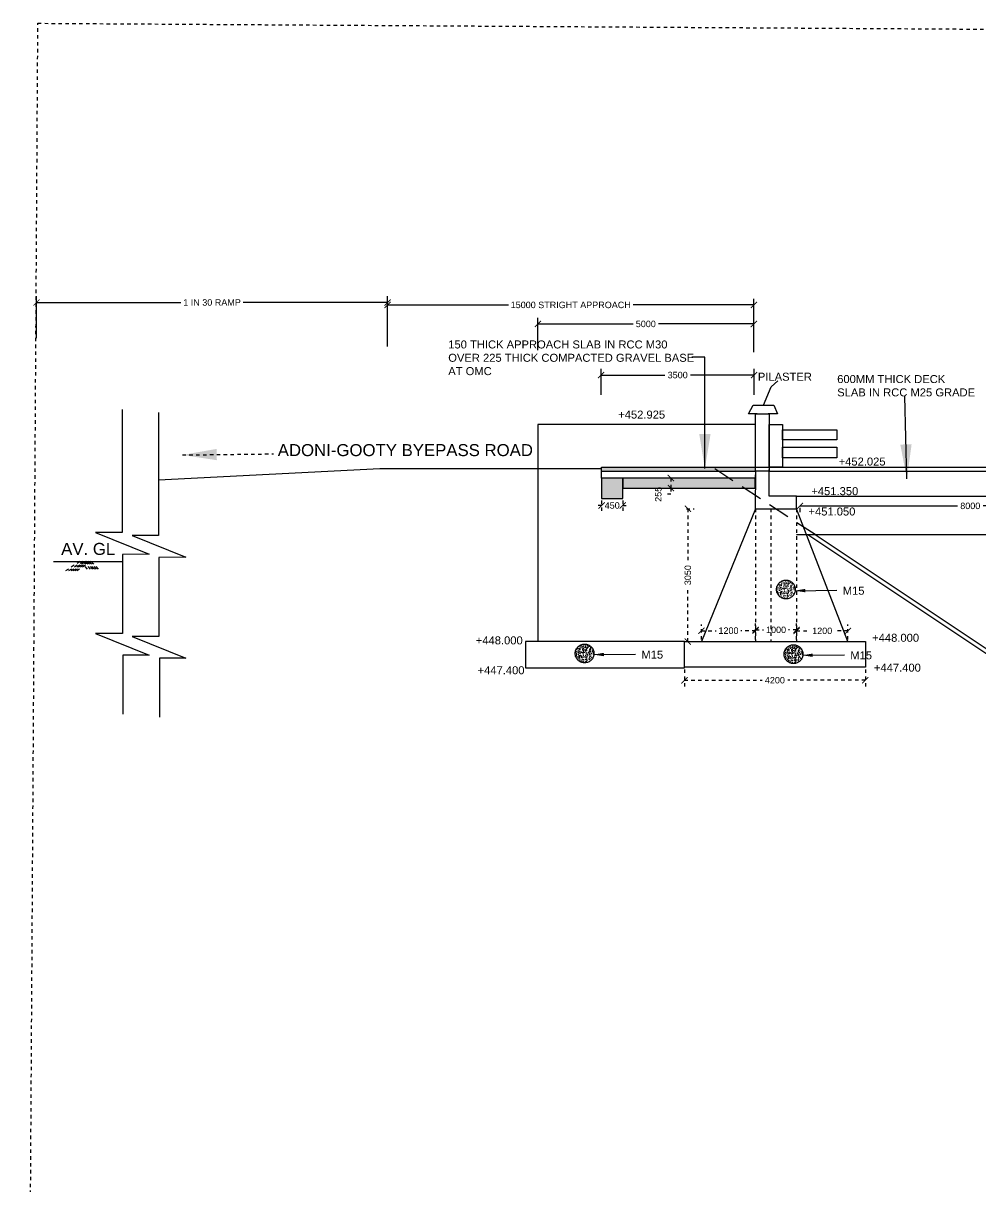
# Model space of a CAD drawing. Header units: inches. Extents: x 334 to 11487, y 381 to 10656.
# Drawn here: x 479.98 to 507.82, y 494.18 to 528.01 of the extents above; entities that cross this region are included whole.
import ezdxf

# ---------------------------------------------------------------- set-up
doc = ezdxf.new("R2010")
doc.units = ezdxf.units.IN
doc.header["$MEASUREMENT"] = 0
doc.linetypes.add('DASHDOT', pattern=[1, 0.5, -0.25, 0, -0.25])
doc.linetypes.add('HIDDEN', pattern=[9.525, 6.35, -3.175])
for name, color, linetype in [('DIMENSION', 255, 'Continuous'), ('DRAWING', 7, 'Continuous'), ('HATCH', 7, 'Continuous'), ('TEXT', 255, 'Continuous')]:
    doc.layers.add(name, color=color, linetype=linetype)
doc.layers.get('0').off()
doc.styles.get("Standard").update_dxf_attribs({"font": 'arial.ttf'})
doc.styles.add('TIMES NEW ROMAN', font='times.ttf')
doc.dimstyles.new('dig', dxfattribs={"dimtxt": 0.1875, "dimasz": 0.18, "dimexe": 0.18, "dimexo": 0.0625, "dimgap": 0.09, "dimtad": 0, "dimtih": 1, "dimtoh": 1, "dimdec": 4, "dimzin": 0, "dimdsep": 46, "dimtxsty": 'Standard', "dimblk": 'ARCHTICK', "dimcen": 0.09, "dimadec": 0, "dimazin": 0, "dimtfac": 1, "dimtdec": 4, "dimtofl": 0, "dimtmove": 0, "dimatfit": 3, "dimldrblk": 'ARCHTICK', "dimfxl": 1, "dimtolj": 1, "dimtzin": 0, "dimarcsym": 0})
doc.dimstyles.new('ISO-25', dxfattribs={"dimtxt": 0.636364, "dimasz": 1, "dimexe": 1.25, "dimexo": 0.625, "dimtad": 0, "dimtih": 1, "dimtoh": 1, "dimlfac": 100, "dimtxsty": 'TIMES NEW ROMAN', "dimcen": 2.5, "dimadec": 0, "dimazin": 0, "dimtfac": 1, "dimtmove": 0, "dimatfit": 3, "dimfxl": 1, "dimarcsym": 0})

# ---------------------------------------------------------------- blocks, each defined once
blk = doc.blocks.new('_ArchTick')
at = {"color": 0, "linetype": 'ByBlock', "const_width": 0.15}
blk.add_lwpolyline([(-0.5, -0.5), (0.5, 0.5)], dxfattribs=at)
blk = doc.blocks.new('*D30')
at = {"layer": 'Defpoints', "color": 0, "linetype": 'HIDDEN', "transparency": 16777216}
for p in [(490.575, 519.817), (501.229, 519.141), (490.575, 518.543)]:
    blk.add_point(p, dxfattribs=at)
at = {"layer": 'DIMENSION', "color": 0, "linetype": 'HIDDEN', "lineweight": -2, "transparency": 16777216}
for p, q in [((490.575, 518.605), (490.575, 519.997)), ((501.229, 519.203), (501.229, 519.997)), ((490.575, 519.817), (494.09, 519.817)), ((501.229, 519.817), (497.714, 519.817))]:
    blk.add_line(p, q, dxfattribs=at)
at = {"layer": 'DIMENSION', "color": 0, "linetype": 'HIDDEN', "lineweight": -2, "transparency": 16777216, "xscale": 0.18, "yscale": 0.18, "zscale": 0.18, "rotation": 180}
blk.add_blockref('_ArchTick', (490.575, 519.817), dxfattribs=at)
at = {"layer": 'DIMENSION', "color": 0, "linetype": 'HIDDEN', "lineweight": -2, "transparency": 16777216, "xscale": 0.18, "yscale": 0.18, "zscale": 0.18}
blk.add_blockref('_ArchTick', (501.229, 519.817), dxfattribs=at)
at = {"layer": 'DIMENSION', "color": 0, "linetype": 'HIDDEN', "transparency": 16777216, "insert": (495.902, 519.817), "char_height": 0.1875, "attachment_point": 5}
blk.add_mtext('\\A1;15000 STRIGHT APPROACH', dxfattribs=at)
blk = doc.blocks.new('*D31')
at = {"layer": 'Defpoints', "color": 0, "linetype": 'HIDDEN', "transparency": 16777216}
for p in [(480.368, 519.889), (490.575, 519.102), (480.368, 518.784)]:
    blk.add_point(p, dxfattribs=at)
at = {"layer": 'DIMENSION', "color": 0, "linetype": 'HIDDEN', "lineweight": -2, "transparency": 16777216}
for p, q in [((480.368, 518.847), (480.368, 520.069)), ((490.575, 519.165), (490.575, 520.069)), ((480.368, 519.889), (484.565, 519.889)), ((490.575, 519.889), (486.379, 519.889))]:
    blk.add_line(p, q, dxfattribs=at)
at = {"layer": 'DIMENSION', "color": 0, "linetype": 'HIDDEN', "lineweight": -2, "transparency": 16777216, "xscale": 0.18, "yscale": 0.18, "zscale": 0.18, "rotation": 180}
blk.add_blockref('_ArchTick', (480.368, 519.889), dxfattribs=at)
at = {"layer": 'DIMENSION', "color": 0, "linetype": 'HIDDEN', "lineweight": -2, "transparency": 16777216, "xscale": 0.18, "yscale": 0.18, "zscale": 0.18}
blk.add_blockref('_ArchTick', (490.575, 519.889), dxfattribs=at)
at = {"layer": 'DIMENSION', "color": 0, "linetype": 'HIDDEN', "transparency": 16777216, "insert": (485.472, 519.889), "char_height": 0.1875, "attachment_point": 5}
blk.add_mtext('\\A1;1 IN 30 RAMP ', dxfattribs=at)
blk = doc.blocks.new('*D37')
at = {"layer": 'Defpoints', "color": 0, "linetype": 'HIDDEN', "transparency": 16777216}
for p in [(502.568, 513.978), (512.474, 513.978), (512.474, 513.974)]:
    blk.add_point(p, dxfattribs=at)
at = {"layer": 'DIMENSION', "color": 0, "linetype": 'HIDDEN', "lineweight": -2, "transparency": 16777216}
for p, q in [((502.568, 513.974), (507.151, 513.974)), ((502.568, 513.915), (502.568, 513.794)), ((512.474, 513.974), (507.891, 513.974)), ((512.474, 513.915), (512.474, 513.794))]:
    blk.add_line(p, q, dxfattribs=at)
at = {"layer": 'DIMENSION', "color": 0, "linetype": 'HIDDEN', "lineweight": -2, "transparency": 16777216, "xscale": 0.18, "yscale": 0.18, "zscale": 0.18, "rotation": 180}
blk.add_blockref('_ArchTick', (502.568, 513.974), dxfattribs=at)
at = {"layer": 'DIMENSION', "color": 0, "linetype": 'HIDDEN', "lineweight": -2, "transparency": 16777216, "xscale": 0.18, "yscale": 0.18, "zscale": 0.18}
blk.add_blockref('_ArchTick', (512.474, 513.974), dxfattribs=at)
at = {"layer": 'DIMENSION', "color": 0, "linetype": 'HIDDEN', "transparency": 16777216, "insert": (507.521, 513.974), "char_height": 0.1875, "attachment_point": 5}
blk.add_mtext('\\A1;8000', dxfattribs=at)
blk = doc.blocks.new('*D38')
at = {"layer": 'Defpoints', "color": 0, "linetype": 'HIDDEN', "transparency": 16777216}
for p in [(501.236, 517.778), (496.787, 517.144), (501.236, 517.144)]:
    blk.add_point(p, dxfattribs=at)
at = {"layer": 'DIMENSION', "color": 0, "linetype": 'HIDDEN', "lineweight": -2, "transparency": 16777216}
for p, q in [((496.787, 517.206), (496.787, 517.958)), ((501.236, 517.206), (501.236, 517.958)), ((496.787, 517.778), (498.642, 517.778)), ((501.236, 517.778), (499.381, 517.778))]:
    blk.add_line(p, q, dxfattribs=at)
at = {"layer": 'DIMENSION', "color": 0, "linetype": 'HIDDEN', "lineweight": -2, "transparency": 16777216, "xscale": 0.18, "yscale": 0.18, "zscale": 0.18, "rotation": 180}
blk.add_blockref('_ArchTick', (496.787, 517.778), dxfattribs=at)
at = {"layer": 'DIMENSION', "color": 0, "linetype": 'HIDDEN', "lineweight": -2, "transparency": 16777216, "xscale": 0.18, "yscale": 0.18, "zscale": 0.18}
blk.add_blockref('_ArchTick', (501.236, 517.778), dxfattribs=at)
at = {"layer": 'DIMENSION', "color": 0, "linetype": 'HIDDEN', "transparency": 16777216, "insert": (499.012, 517.778), "char_height": 0.1875, "attachment_point": 5}
blk.add_mtext('\\A1;3500', dxfattribs=at)
blk = doc.blocks.new('*D40')
at = {"layer": 'Defpoints', "color": 0, "linetype": 'HIDDEN', "transparency": 16777216}
for p in [(501.225, 519.265), (494.946, 518.443), (501.225, 518.38)]:
    blk.add_point(p, dxfattribs=at)
at = {"layer": 'DIMENSION', "color": 0, "linetype": 'HIDDEN', "lineweight": -2, "transparency": 16777216}
for p, q in [((494.946, 518.506), (494.946, 519.445)), ((501.225, 518.443), (501.225, 519.445)), ((494.946, 519.265), (497.715, 519.265)), ((501.225, 519.265), (498.455, 519.265))]:
    blk.add_line(p, q, dxfattribs=at)
at = {"layer": 'DIMENSION', "color": 0, "linetype": 'HIDDEN', "lineweight": -2, "transparency": 16777216, "xscale": 0.18, "yscale": 0.18, "zscale": 0.18, "rotation": 180}
blk.add_blockref('_ArchTick', (494.946, 519.265), dxfattribs=at)
at = {"layer": 'DIMENSION', "color": 0, "linetype": 'HIDDEN', "lineweight": -2, "transparency": 16777216, "xscale": 0.18, "yscale": 0.18, "zscale": 0.18}
blk.add_blockref('_ArchTick', (501.225, 519.265), dxfattribs=at)
at = {"layer": 'DIMENSION', "color": 0, "linetype": 'HIDDEN', "transparency": 16777216, "insert": (498.085, 519.265), "char_height": 0.1875, "attachment_point": 5}
blk.add_mtext('\\A1;5000', dxfattribs=at)
blk = doc.blocks.new('*D45')
at = {"layer": 'Defpoints', "color": 0, "linetype": 'DASHDOT', "ltscale": 0.02, "transparency": 16777216}
for p in [(496.801, 514.192), (497.415, 514.192), (497.415, 513.987)]:
    blk.add_point(p, dxfattribs=at)
at = {"layer": 'DIMENSION', "color": 0, "linetype": 'DASHDOT', "lineweight": -2, "ltscale": 0.02, "transparency": 16777216}
for p, q in [((496.801, 513.987), (496.621, 513.987)), ((496.801, 514.129), (496.801, 513.807)), ((497.415, 514.129), (497.415, 513.807)), ((497.415, 513.987), (497.595, 513.987))]:
    blk.add_line(p, q, dxfattribs=at)
at = {"layer": 'DIMENSION', "color": 0, "linetype": 'DASHDOT', "lineweight": -2, "ltscale": 0.02, "transparency": 16777216, "xscale": 0.18, "yscale": 0.18, "zscale": 0.18}
blk.add_blockref('_ArchTick', (496.801, 513.987), dxfattribs=at)
at = {"layer": 'DIMENSION', "color": 0, "linetype": 'DASHDOT', "lineweight": -2, "ltscale": 0.02, "transparency": 16777216, "xscale": 0.18, "yscale": 0.18, "zscale": 0.18, "rotation": 180}
blk.add_blockref('_ArchTick', (497.415, 513.987), dxfattribs=at)
at = {"layer": 'DIMENSION', "color": 0, "linetype": 'DASHDOT', "ltscale": 0.02, "transparency": 16777216, "insert": (497.108, 513.987), "char_height": 0.1875, "attachment_point": 5}
blk.add_mtext('\\A1;450', dxfattribs=at)
blk = doc.blocks.new('*D46')
at = {"layer": 'Defpoints', "color": 0, "linetype": 'DASHDOT', "ltscale": 0.02, "transparency": 16777216}
for p in [(498.602, 514.786), (498.602, 514.491), (498.814, 514.491)]:
    blk.add_point(p, dxfattribs=at)
at = {"layer": 'DIMENSION', "color": 0, "linetype": 'DASHDOT', "lineweight": -2, "ltscale": 0.02, "transparency": 16777216}
for p, q in [((498.665, 514.786), (498.994, 514.786)), ((498.814, 514.786), (498.814, 514.491)), ((498.814, 514.311), (498.634, 514.311)), ((498.665, 514.491), (498.994, 514.491)), ((498.814, 514.491), (498.814, 514.311))]:
    blk.add_line(p, q, dxfattribs=at)
at = {"layer": 'DIMENSION', "color": 0, "linetype": 'DASHDOT', "lineweight": -2, "ltscale": 0.02, "transparency": 16777216, "xscale": 0.18, "yscale": 0.18, "zscale": 0.18}
for p, rotation in [((498.814, 514.786), 90), ((498.814, 514.491), 270)]:
    blk.add_blockref('_ArchTick', p, dxfattribs=dict(at, rotation=rotation))
at = {"layer": 'DIMENSION', "color": 0, "linetype": 'DASHDOT', "ltscale": 0.02, "transparency": 16777216, "insert": (498.449, 514.311), "char_height": 0.1875, "attachment_point": 5, "rotation": 90}
blk.add_mtext('\\A1;255', dxfattribs=at)
blk = doc.blocks.new('*D47')
at = {"layer": 'Defpoints', "color": 0, "linetype": 'DASHDOT', "ltscale": 0.02, "transparency": 16777216}
for p in [(499.203, 513.892), (499.307, 513.892), (499.209, 510.028)]:
    blk.add_point(p, dxfattribs=at)
at = {"layer": 'DIMENSION', "color": 0, "linetype": 'DASHDOT', "lineweight": -2, "ltscale": 0.02, "transparency": 16777216}
for p, q in [((499.266, 513.892), (499.487, 513.892)), ((499.307, 513.892), (499.307, 512.33)), ((499.307, 510.028), (499.307, 511.591)), ((499.271, 510.028), (499.487, 510.028))]:
    blk.add_line(p, q, dxfattribs=at)
at = {"layer": 'DIMENSION', "color": 0, "linetype": 'DASHDOT', "lineweight": -2, "ltscale": 0.02, "transparency": 16777216, "xscale": 0.18, "yscale": 0.18, "zscale": 0.18}
for p, rotation in [((499.307, 513.892), 90), ((499.307, 510.028), 270)]:
    blk.add_blockref('_ArchTick', p, dxfattribs=dict(at, rotation=rotation))
at = {"layer": 'DIMENSION', "color": 0, "linetype": 'DASHDOT', "ltscale": 0.02, "transparency": 16777216, "insert": (499.307, 511.96), "char_height": 0.1875, "attachment_point": 5, "rotation": 90}
blk.add_mtext('\\A1;3050', dxfattribs=at)
blk = doc.blocks.new('*D48')
at = {"layer": 'Defpoints', "color": 0, "linetype": 'DASHDOT', "ltscale": 0.02, "transparency": 16777216}
for p in [(501.278, 510.346), (499.702, 510.028), (501.278, 510.028)]:
    blk.add_point(p, dxfattribs=at)
at = {"layer": 'DIMENSION', "color": 0, "linetype": 'DASHDOT', "lineweight": -2, "ltscale": 0.02, "transparency": 16777216}
for p, q in [((499.702, 510.091), (499.702, 510.526)), ((501.278, 510.091), (501.278, 510.526)), ((499.702, 510.346), (500.129, 510.346)), ((501.278, 510.346), (500.851, 510.346))]:
    blk.add_line(p, q, dxfattribs=at)
at = {"layer": 'DIMENSION', "color": 0, "linetype": 'DASHDOT', "lineweight": -2, "ltscale": 0.02, "transparency": 16777216, "xscale": 0.18, "yscale": 0.18, "zscale": 0.18, "rotation": 180}
blk.add_blockref('_ArchTick', (499.702, 510.346), dxfattribs=at)
at = {"layer": 'DIMENSION', "color": 0, "linetype": 'DASHDOT', "lineweight": -2, "ltscale": 0.02, "transparency": 16777216, "xscale": 0.18, "yscale": 0.18, "zscale": 0.18}
blk.add_blockref('_ArchTick', (501.278, 510.346), dxfattribs=at)
at = {"layer": 'DIMENSION', "color": 0, "linetype": 'DASHDOT', "ltscale": 0.02, "transparency": 16777216, "insert": (500.49, 510.346), "char_height": 0.1875, "attachment_point": 5}
blk.add_mtext('\\A1;1200', dxfattribs=at)
blk = doc.blocks.new('*D49')
at = {"layer": 'Defpoints', "color": 0, "linetype": 'DASHDOT', "ltscale": 0.02, "transparency": 16777216}
for p in [(502.468, 510.37), (501.278, 510.028), (502.468, 510.028)]:
    blk.add_point(p, dxfattribs=at)
at = {"layer": 'DIMENSION', "color": 0, "linetype": 'DASHDOT', "lineweight": -2, "ltscale": 0.02, "transparency": 16777216}
for p, q in [((501.278, 510.091), (501.278, 510.55)), ((502.468, 510.091), (502.468, 510.55)), ((501.278, 510.37), (501.512, 510.37)), ((502.468, 510.37), (502.234, 510.37))]:
    blk.add_line(p, q, dxfattribs=at)
at = {"layer": 'DIMENSION', "color": 0, "linetype": 'DASHDOT', "lineweight": -2, "ltscale": 0.02, "transparency": 16777216, "xscale": 0.18, "yscale": 0.18, "zscale": 0.18, "rotation": 180}
blk.add_blockref('_ArchTick', (501.278, 510.37), dxfattribs=at)
at = {"layer": 'DIMENSION', "color": 0, "linetype": 'DASHDOT', "lineweight": -2, "ltscale": 0.02, "transparency": 16777216, "xscale": 0.18, "yscale": 0.18, "zscale": 0.18}
blk.add_blockref('_ArchTick', (502.468, 510.37), dxfattribs=at)
at = {"layer": 'DIMENSION', "color": 0, "linetype": 'DASHDOT', "ltscale": 0.02, "transparency": 16777216, "insert": (501.873, 510.37), "char_height": 0.1875, "attachment_point": 5}
blk.add_mtext('\\A1;1000', dxfattribs=at)
blk = doc.blocks.new('*D50')
at = {"layer": 'Defpoints', "color": 0, "linetype": 'DASHDOT', "ltscale": 0.02, "transparency": 16777216}
for p in [(503.962, 510.341), (502.468, 510.028), (503.962, 510.028)]:
    blk.add_point(p, dxfattribs=at)
at = {"layer": 'DIMENSION', "color": 0, "linetype": 'DASHDOT', "lineweight": -2, "ltscale": 0.02, "transparency": 16777216}
for p, q in [((502.468, 510.091), (502.468, 510.521)), ((503.962, 510.091), (503.962, 510.521)), ((502.468, 510.341), (502.854, 510.341)), ((503.962, 510.341), (503.576, 510.341))]:
    blk.add_line(p, q, dxfattribs=at)
at = {"layer": 'DIMENSION', "color": 0, "linetype": 'DASHDOT', "lineweight": -2, "ltscale": 0.02, "transparency": 16777216, "xscale": 0.18, "yscale": 0.18, "zscale": 0.18, "rotation": 180}
blk.add_blockref('_ArchTick', (502.468, 510.341), dxfattribs=at)
at = {"layer": 'DIMENSION', "color": 0, "linetype": 'DASHDOT', "lineweight": -2, "ltscale": 0.02, "transparency": 16777216, "xscale": 0.18, "yscale": 0.18, "zscale": 0.18}
blk.add_blockref('_ArchTick', (503.962, 510.341), dxfattribs=at)
at = {"layer": 'DIMENSION', "color": 0, "linetype": 'DASHDOT', "ltscale": 0.02, "transparency": 16777216, "insert": (503.215, 510.341), "char_height": 0.1875, "attachment_point": 5}
blk.add_mtext('\\A1;1200', dxfattribs=at)
blk = doc.blocks.new('*D51')
at = {"layer": 'Defpoints', "color": 0, "linetype": 'DASHDOT', "ltscale": 0.02, "transparency": 16777216}
for p in [(499.209, 509.281), (504.47, 509.281), (504.47, 508.904)]:
    blk.add_point(p, dxfattribs=at)
at = {"layer": 'DIMENSION', "color": 0, "linetype": 'DASHDOT', "lineweight": -2, "ltscale": 0.02, "transparency": 16777216}
for p, q in [((499.209, 509.218), (499.209, 508.724)), ((504.47, 509.218), (504.47, 508.724)), ((499.209, 508.904), (501.466, 508.904)), ((504.47, 508.904), (502.213, 508.904))]:
    blk.add_line(p, q, dxfattribs=at)
at = {"layer": 'DIMENSION', "color": 0, "linetype": 'DASHDOT', "lineweight": -2, "ltscale": 0.02, "transparency": 16777216, "xscale": 0.18, "yscale": 0.18, "zscale": 0.18, "rotation": 180}
blk.add_blockref('_ArchTick', (499.209, 508.904), dxfattribs=at)
at = {"layer": 'DIMENSION', "color": 0, "linetype": 'DASHDOT', "lineweight": -2, "ltscale": 0.02, "transparency": 16777216, "xscale": 0.18, "yscale": 0.18, "zscale": 0.18}
blk.add_blockref('_ArchTick', (504.47, 508.904), dxfattribs=at)
at = {"layer": 'DIMENSION', "color": 0, "linetype": 'DASHDOT', "ltscale": 0.02, "transparency": 16777216, "insert": (501.839, 508.904), "char_height": 0.1875, "attachment_point": 5}
blk.add_mtext('\\A1;4200', dxfattribs=at)

msp = doc.modelspace()

# ---------------------------------------------------------------- hatches: boundary and pattern name
at = {"layer": 'HATCH', "linetype": 'HIDDEN'}
h = msp.add_hatch(dxfattribs=at)
h.set_pattern_fill('AR-CONC', color=256, scale=0.018017, style=0)
h.set_pattern_definition([(50, (0, 0), (0.129227675, -0.011305957), [0.013512636, -0.148638994]), (355, (0, 0), (-0.024998617, 0.135521312), [0.010810109, -0.118911195]), (100.451444, (0.01077, -0.00094), (0.104229058, 0.124215354), [0.011483973, -0.126323707]), (46.1842, (0, 0.03603), (0.192283246, -0.029821357), [0.020268954, -0.22295849]), (96.635635, (0.01602, 0.03355), (0.16839662, 0.175505465), [0.01722597, -0.189485667]), (351.184164, (0, 0.03603), (0.16839662, 0.175505465), [0.016215163, -0.178366793]), (21, (0.01802, 0.02703), (0.107543835, -0.072539233), [0.013512636, -0.148638994]), (326, (0.01802, 0.02703), (0.043837753, 0.13064918), [0.010810109, -0.118911195]), (71.451445, (0.02698, 0.02098), (0.151381587, 0.058109947), [0.011483973, -0.126323707]), (37.5, (0, 0), (0.0021908226, 0.059976979), [0, -0.1174698475, 0, -0.12071288, 0, -0.1193616165]), (7.5, (0, 0), (0.047396838, 0.071060558), [0, -0.0688243585, 0, -0.11476732, 0, -0.0454925406]), (327.5, (-0.040178, 0), (0.0961779757, -0.004063677), [0, -0.0450421194, 0, -0.140531413, 0, -0.1864743744]), (317.5, (-0.058194, 0), (0.105071764, 0.018035762), [0, -0.058554755, 0, -0.093327271, 0, -0.132423831])])
h.paths.add_polyline_path([(500.00432, 515.10202), (496.79595, 515.10202), (496.79595, 514.98567), (500.18321, 514.98529)])
h.paths.add_polyline_path([(501.27265, 515.10202), (500.00432, 515.10202), (500.18321, 514.98529), (501.27265, 514.98516)])
h.paths.add_polyline_path([(541.17311, 515.09798), (536.69852, 515.09798), (536.69852, 514.99335), (541.17523, 514.99188)])
h = msp.add_hatch(dxfattribs=at)
h.set_pattern_fill('AR-CONC', color=256, scale=0.018017, style=0)
h.set_pattern_definition([(50, (-3733.56658, -2446.63468), (0.1292276752, -0.0113059566), [0.0135126358, -0.148638994]), (355, (-3733.56658, -2446.63468), (-0.0249986166, 0.1355213117), [0.0108101087, -0.1189111953]), (100.4514, (-3733.55582, -2446.63562), (0.1042291547, 0.1242152728), [0.011483973, -0.126323707]), (46.1842, (-3733.56658, -2446.59864), (0.192283195, -0.029821309), [0.020268954, -0.222958491]), (96.6356, (-3733.55056, -2446.60113), (0.168396757, 0.175505334), [0.01722596, -0.18948553]), (351.1842, (-3733.56658, -2446.59864), (0.16839662, 0.1755054655), [0.016215163, -0.178366793]), (21, (-3733.54857, -2446.60765), (0.107543835, -0.0725392326), [0.0135126358, -0.148638994]), (326, (-3733.54857, -2446.60765), (0.043837753, 0.1306491797), [0.0108101087, -0.1189111953]), (71.4514, (-3733.5396, -2446.6137), (0.151381632, 0.0581098286), [0.011483973, -0.126323707]), (37.5, (-3733.566585, -2446.634677), (0.00219082262, 0.0599769789), [0, -0.1174698475, 0, -0.1207128801, 0, -0.1193616165]), (7.5, (-3733.566585, -2446.63468), (0.0473968381, 0.0710605577), [0, -0.0688243585, 0, -0.1147673203, 0, -0.0454925406]), (327.5, (-3733.60676, -2446.634677), (0.0961779757, -0.0040636769), [0, -0.0450421194, 0, -0.1405314126, 0, -0.1864743744]), (317.5, (-3733.62478, -2446.63468), (0.1050717644, 0.0180357623), [0, -0.0585547553, 0, -0.0933272715, 0, -0.1324238311])])
h.paths.add_polyline_path([(501.26836, 514.7856), (497.41516, 514.7856), (497.41516, 514.49109), (501.26836, 514.49109)])
h.paths.add_polyline_path([(497.41516, 514.7856), (496.80117, 514.7856), (496.80117, 514.19186), (497.41516, 514.19186)])
h = msp.add_hatch(dxfattribs=at)
h.set_pattern_fill('AR-CONC', color=256, scale=0.019323, style=0)
h.set_pattern_definition([(50, (-4046.8646, -2664.08344), (0.1385935166, -0.0121253616), [0.014491971, -0.1594116807]), (355, (-4046.8646, -2664.08344), (-0.026810404, 0.1453432875), [0.0115935768, -0.1275293445]), (100.4514, (-4046.85305, -2664.08445), (0.1117832155, 0.1332178377), [0.0123162798, -0.1354790818]), (46.1842, (-4046.8646, -2664.0448), (0.2062190173, -0.0319826233), [0.0217379565, -0.239117521]), (96.6356, (-4046.84741, -2664.04746), (0.180601397, 0.188225172), [0.01847442, -0.20321859]), (351.1842, (-4046.8646, -2664.0448), (0.18060125, 0.188225313), [0.017390365, -0.191294017]), (21, (-4046.84527, -2664.05446), (0.115338129, -0.0777965503), [0.014491971, -0.1594116807]), (326, (-4046.84527, -2664.05446), (0.0470149164, 0.1401180454), [0.0115935768, -0.1275293445]), (71.4514, (-4046.83566, -2664.06094), (0.1623530926, 0.062321368), [0.0123162798, -0.1354790818]), (37.5, (-4046.864597, -2664.083444), (0.0023496036, 0.0643238409), [0, -0.1259835343, 0, -0.1294616073, 0, -0.1280124102]), (7.5, (-4046.8646, -2664.083444), (0.050831948, 0.0762107077), [0, -0.0738124388, 0, -0.1230851401, 0, -0.0487896356]), (327.5, (-4046.907686, -2664.083444), (0.1031485233, -0.00435819395), [0, -0.0483065699, 0, -0.1507164981, 0, -0.1999891994]), (317.5, (-4046.92701, -2664.08344), (0.1126868938, 0.0193429133), [0, -0.0627985409, 0, -0.1000912128, 0, -0.1420213155])])
h.paths.add_polyline_path([(502.433, 511.5431, 1), (501.88802, 511.5431, 1)])
h = msp.add_hatch(dxfattribs=at)
h.set_pattern_fill('AR-CONC', color=256, scale=0.019323, style=0)
h.set_pattern_definition([(50, (-4052.71911, -2665.94246), (0.1385935166, -0.0121253616), [0.014491971, -0.1594116807]), (355, (-4052.71911, -2665.94246), (-0.026810404, 0.1453432875), [0.0115935768, -0.1275293445]), (100.4514, (-4052.70756, -2665.94347), (0.1117832155, 0.1332178377), [0.0123162798, -0.1354790818]), (46.1842, (-4052.7191, -2665.90381), (0.2062190173, -0.0319826233), [0.0217379565, -0.239117521]), (96.6356, (-4052.70192, -2665.90648), (0.180601397, 0.188225172), [0.01847442, -0.20321859]), (351.1842, (-4052.7191, -2665.9038), (0.18060125, 0.188225313), [0.017390365, -0.191294017]), (21, (-4052.69979, -2665.91347), (0.115338129, -0.0777965503), [0.014491971, -0.1594116807]), (326, (-4052.69979, -2665.91347), (0.0470149164, 0.1401180454), [0.0115935768, -0.1275293445]), (71.4514, (-4052.69017, -2665.91995), (0.1623530926, 0.062321368), [0.0123162798, -0.1354790818]), (37.5, (-4052.71911, -2665.942455), (0.0023496036, 0.0643238409), [0, -0.1259835343, 0, -0.1294616073, 0, -0.1280124102]), (7.5, (-4052.71911, -2665.942455), (0.050831948, 0.0762107077), [0, -0.0738124388, 0, -0.1230851401, 0, -0.0487896356]), (327.5, (-4052.7622, -2665.942455), (0.1031485233, -0.00435819395), [0, -0.0483065699, 0, -0.1507164981, 0, -0.1999891994]), (317.5, (-4052.78152, -2665.942455), (0.1126868938, 0.0193429133), [0, -0.0627985409, 0, -0.1000912128, 0, -0.1420213155])])
h.paths.add_polyline_path([(496.57848, 509.68409, 1), (496.03351, 509.68409, 1)])
h = msp.add_hatch(dxfattribs=at)
h.set_pattern_fill('AR-CONC', color=256, scale=0.019323, style=0)
h.set_pattern_definition([(50, (-4046.64483, -2665.9632), (0.1385935166, -0.0121253616), [0.014491971, -0.1594116807]), (355, (-4046.64483, -2665.9632), (-0.026810404, 0.1453432875), [0.0115935768, -0.1275293445]), (100.4514, (-4046.63328, -2665.96421), (0.1117832155, 0.1332178377), [0.0123162798, -0.1354790818]), (46.1842, (-4046.64483, -2665.92456), (0.2062190173, -0.0319826233), [0.0217379565, -0.239117521]), (96.6356, (-4046.62764, -2665.92722), (0.180601397, 0.188225172), [0.01847442, -0.20321859]), (351.1842, (-4046.64483, -2665.92456), (0.18060125, 0.188225313), [0.017390365, -0.191294017]), (21, (-4046.6255, -2665.93422), (0.115338129, -0.0777965503), [0.014491971, -0.1594116807]), (326, (-4046.6255, -2665.93422), (0.0470149164, 0.1401180454), [0.0115935768, -0.1275293445]), (71.4514, (-4046.6159, -2665.9407), (0.1623530926, 0.062321368), [0.0123162798, -0.1354790818]), (37.5, (-4046.64483, -2665.9632), (0.0023496036, 0.0643238409), [0, -0.1259835343, 0, -0.1294616073, 0, -0.1280124102]), (7.5, (-4046.64483, -2665.9632), (0.050831948, 0.0762107077), [0, -0.0738124388, 0, -0.1230851401, 0, -0.0487896356]), (327.5, (-4046.687917, -2665.9632), (0.1031485233, -0.00435819395), [0, -0.0483065699, 0, -0.1507164981, 0, -0.1999891994]), (317.5, (-4046.70724, -2665.9632), (0.1126868938, 0.0193429133), [0, -0.0627985409, 0, -0.1000912128, 0, -0.1420213155])])
h.paths.add_polyline_path([(502.65276, 509.66334, 1), (502.10779, 509.66334, 1)])

# ---------------------------------------------------------------- linework, layer by layer
at = {"layer": 'DIMENSION', "ltscale": 0.02}
msp.add_lwpolyline([(501.51131, 516.90201), (501.72907, 517.43234), (501.92072, 517.60794)], dxfattribs=at)
at = {"layer": 'DIMENSION', "linetype": 'DASHDOT', "ltscale": 0.02}
for points in [[(481.63248, 512.35515), (481.21273, 512.0847)], [(481.72226, 512.35515), (481.30252, 512.0847)], [(481.79409, 512.35515), (481.37435, 512.0847)], [(481.84324, 512.35515), (481.4235, 512.0847)], [(481.89996, 512.35515), (481.48021, 512.0847)], [(481.95667, 512.35515), (481.53692, 512.0847)], [(481.63248, 512.35515), (481.85891, 512.11638)], [(481.72226, 512.35515), (481.9487, 512.11638)], [(481.79409, 512.35515), (482.02053, 512.11638)], [(481.84324, 512.35515), (482.06968, 512.11638)], [(481.89996, 512.35515), (482.1264, 512.11638)], [(481.95667, 512.35515), (482.1831, 512.11638)]]:
    msp.add_lwpolyline(points, dxfattribs=at)
at = {"layer": 'DRAWING'}
for p, q in [((482.85462, 516.77833), (482.85462, 513.2008)), ((483.91547, 516.69233), (483.91547, 513.11479)), ((482.85462, 513.2008), (482.08548, 513.2008)), ((482.08548, 513.2008), (483.64756, 512.56613)), ((483.91547, 513.11479), (483.14633, 513.11479)), ((483.14633, 513.11479), (484.70842, 512.48012)), ((483.64756, 512.56613), (482.86669, 512.55855)), ((482.86669, 512.55855), (482.86669, 510.26734)), ((484.70842, 512.48012), (483.92754, 512.47254)), ((483.92754, 512.47254), (483.92754, 510.18133)), ((482.86669, 510.26734), (482.08783, 510.26734)), ((482.08783, 510.26734), (483.64704, 509.62993)), ((483.92754, 510.18133), (483.14868, 510.18133)), ((483.14868, 510.18133), (484.70789, 509.54393)), ((483.64704, 509.62993), (482.88178, 509.62993)), ((482.88178, 509.62993), (482.88178, 507.9159)), ((484.70789, 509.54393), (483.94264, 509.54393)), ((483.94264, 509.54393), (483.94264, 507.82989))]:
    msp.add_line(p, q, dxfattribs=at)
at = {"layer": 'DRAWING', "linetype": 'DASHDOT', "ltscale": 0.01}
for p, q in [((501.27795, 513.8924), (501.27795, 510.02818)), ((501.72463, 513.8924), (501.72463, 510.02818)), ((502.46821, 513.8924), (502.46821, 510.02818))]:
    msp.add_line(p, q, dxfattribs=at)
at = {"layer": 'DRAWING', "linetype": 'DASHDOT', "ltscale": 0.02}
msp.add_lwpolyline([(480.40751, 528.00833), (579.70437, 527.39033), (579.27964, 459.14643), (479.98278, 459.76443)], close=True, dxfattribs=at)
at = {"layer": 'DRAWING'}
for points in [[(501.32663, 516.65611), (501.075, 516.65611), (501.21138, 516.90201), (501.81122, 516.90201), (501.91738, 516.65371), (501.64027, 516.65611)], [(501.27265, 514.98516), (501.26836, 513.8924), (502.46821, 513.8924), (502.46821, 514.25271), (501.67159, 514.25271), (501.67453, 515.03144)], [(501.27795, 513.8924), (499.70222, 510.02818), (503.96234, 510.02818), (502.46821, 513.8924)], [(480.863, 512.35954), (482.86669, 512.35954)]]:
    msp.add_lwpolyline(points, dxfattribs=at)
for points in [[(501.27265, 516.65611), (501.67453, 516.65611), (501.67453, 514.98516), (501.27265, 514.98516)], [(501.67453, 516.34445), (502.05815, 516.34445), (502.05815, 515.09798), (501.67453, 515.09798)], [(502.05815, 516.18301), (503.6392, 516.18301), (503.6392, 515.8929), (502.05815, 515.8929)], [(502.05815, 515.68432), (503.63934, 515.68432), (503.63934, 515.37367), (502.05815, 515.37367)]]:
    msp.add_lwpolyline(points, close=True, dxfattribs=at)
at = {"layer": 'DRAWING', "linetype": 'HIDDEN'}
msp.add_lwpolyline([(494.94654, 516.34445), (494.94654, 510.02818)], dxfattribs=at)
at = {"layer": 'DRAWING', "ltscale": 0.02}
for points in [[(501.27265, 516.34445), (494.94654, 516.34445)], [(483.91547, 514.73306), (490.34675, 515.06206), (496.79595, 515.06206)], [(496.79595, 514.98567), (496.79595, 515.10202), (501.27265, 515.10202), (535.91303, 515.09798)], [(501.67453, 514.98516), (536.29664, 514.98516)], [(502.46821, 514.25271), (536.32658, 514.25271)], [(501.27795, 513.8924), (502.46821, 513.8924)], [(502.46821, 513.13879), (535.69928, 513.13879)], [(502.79828, 513.13879), (511.78705, 507.14967), (526.72811, 507.14967), (535.06063, 512.7484)], [(503.0128, 513.13879), (511.82305, 507.26862), (526.69186, 507.26862), (535.13549, 512.94201)]]:
    msp.add_lwpolyline(points, dxfattribs=at)
at = {"layer": 'DRAWING', "linetype": 'HIDDEN'}
for points in [[(496.79595, 514.98567), (501.27265, 514.98516), (501.26836, 514.7856), (496.79595, 514.7856)], [(497.41516, 514.7856), (496.80117, 514.7856), (496.80117, 514.19186), (497.41516, 514.19186)], [(501.26836, 514.7856), (497.41516, 514.7856), (497.41516, 514.49109), (501.26836, 514.49109)], [(499.20893, 510.02818), (494.5841, 510.02818), (494.5841, 509.26277), (499.20893, 509.26277)], [(499.20893, 510.02818), (504.4699, 510.02818), (504.4699, 509.28051), (499.20893, 509.28051)]]:
    msp.add_lwpolyline(points, close=True, dxfattribs=at)
at = {"layer": 'DRAWING', "linetype": 'HIDDEN', "ltscale": 0.1}
msp.add_lwpolyline([(503.0128, 513.13879), (500.00432, 515.10202)], dxfattribs=at)
at = {"layer": 'DRAWING', "linetype": 'HIDDEN'}
for centre in [(502.16051, 511.5431), (496.306, 509.68409), (502.38028, 509.66334)]:
    msp.add_circle(centre, 0.27249, dxfattribs=at)

# ---------------------------------------------------------------- texts
at = {"layer": 'TEXT', "attachment_point": 1}
for s, insert, char_height, width in [('150 THICK APPROACH SLAB IN RCC M30 OVER 225 THICK COMPACTED GRAVEL BASE AT OMC', (492.34104, 518.78539), 0.2326387, 7.2027839), ('PILASTER', (501.34476, 517.84696), 0.232639, 1.5695429), ('600MM THICK DECK SLAB IN RCC M25 GRADE', (503.65096, 517.77909), 0.2326387, 4.0025198), ('+452.925', (497.28287, 516.74566), 0.232639, 1.3513449), ('ADONI-GOOTY BYEPASS ROAD', (487.38273, 515.77089), 0.348958, 7.8070281), ('+452.025', (503.69301, 515.37991), 0.232639, 1.3513449), ('+451.350', (502.89922, 514.51933), 0.232639, 1.3513449), ('+451.050', (502.81556, 513.92812), 0.232639, 1.3513449), ('AV. GL', (481.085, 512.89806), 0.348958, 3.8408736), (' M15', (503.72143, 511.62446), 0.232639, 0.7118267), ('+448.000', (493.14195, 510.18023), 0.232639, 1.3513449), ('+448.000', (504.66759, 510.25643), 0.232639, 1.3513449), (' M15', (497.86692, 509.76545), 0.232639, 0.7118267), (' M15', (503.9412, 509.7447), 0.232639, 0.7118267), ('+447.400', (493.19362, 509.31124), 0.232639, 1.3513449), ('+447.400', (504.71926, 509.38744), 0.232639, 1.3513449)]:
    msp.add_mtext(s, dxfattribs=dict(at, insert=insert, char_height=char_height, width=width))

# ---------------------------------------------------------------- dimensions: what is measured, and where the dimension line sits
at = {"layer": 'DIMENSION', "linetype": 'HIDDEN'}
for base, p1, p2, text, picture, middle in [((480.36825, 519.88865), (490.57533, 519.10241), (480.36825, 518.78417), '1 IN 30 RAMP ', '*D31', (485.47179, 519.88865)), ((490.57533, 519.8174), (501.2289, 519.1408), (490.57533, 518.54285), '15000 STRIGHT APPROACH', '*D30', (495.90212, 519.8174)), ((501.22459, 519.2647), (494.94554, 518.44305), (501.22459, 518.38034), '5000', '*D40', (498.08507, 519.2647)), ((501.23631, 517.77843), (496.78695, 517.14364), (501.23631, 517.14364), '3500', '*D38', (499.01163, 517.77843)), ((512.47384, 513.97414), (502.56775, 513.97781), (512.47384, 513.97781), '8000', '*D37', (507.52079, 513.97414))]:
    dim = msp.add_linear_dim(base=base, p1=p1, p2=p2, text=text, dimstyle='dig', dxfattribs=at)
    dim.commit()
    dim.dimension.update_dxf_attribs({"geometry": picture, "text_midpoint": middle})
at = {"layer": 'DIMENSION', "linetype": 'DASHDOT', "ltscale": 0.02}
for base, p1, p2, text, picture, middle in [((498.81448, 514.49109), (498.60222, 514.7856), (498.60222, 514.49109), '255', '*D46', (498.44875, 514.31109)), ((499.30743, 513.8924), (499.20893, 510.02818), (499.20328, 513.8924), '3050', '*D47', (499.30743, 511.96029))]:
    dim = msp.add_linear_dim(base=base, p1=p1, p2=p2, angle=90, text=text, dimstyle='dig', dxfattribs=at)
    dim.commit()
    dim.dimension.update_dxf_attribs({"geometry": picture, "text_midpoint": middle, "text_rotation": 90})
dim = msp.add_linear_dim(base=(497.41516, 513.98658), p1=(496.80117, 514.19186), p2=(497.41516, 514.19186), text='450', dimstyle='dig', override={"dimtxt": 0.1875}, dxfattribs=at)
dim.commit()
dim.dimension.update_dxf_attribs({"geometry": '*D45', "text_midpoint": (497.10816, 513.98658)})
for base, p1, p2, text, picture, middle in [((501.27795, 510.34563), (499.70222, 510.02818), (501.27795, 510.02818), '1200', '*D48', (500.49008, 510.34563)), ((502.46821, 510.37002), (501.27795, 510.02818), (502.46821, 510.02818), '1000', '*D49', (501.87308, 510.37002)), ((503.96234, 510.34093), (502.46821, 510.02818), (503.96234, 510.02818), '1200', '*D50', (503.21527, 510.34093)), ((504.4699, 508.90392), (499.20893, 509.28051), (504.4699, 509.28051), '4200', '*D51', (501.83941, 508.90392))]:
    dim = msp.add_linear_dim(base=base, p1=p1, p2=p2, text=text, dimstyle='dig', dxfattribs=at)
    dim.commit()
    dim.dimension.update_dxf_attribs({"geometry": picture, "text_midpoint": middle})

# ---------------------------------------------------------------- leaders
at = {"layer": 'DIMENSION', "ltscale": 0.02}
for points in [[(499.80366, 515.06049), (499.80361, 518.30403), (499.42709, 518.29964)], [(505.67714, 514.7623), (505.61304, 517.16919)]]:
    msp.add_leader(points, dimstyle='ISO-25', override={"dimgap": 0.625, "dimtad": 0}, dxfattribs=at)
at = {"layer": 'TEXT', "linetype": 'DASHDOT', "ltscale": 0.02}
msp.add_leader([(484.60974, 515.45504), (487.26187, 515.48775)], dimstyle='ISO-25', override={"dimgap": 0.625, "dimtad": 0}, dxfattribs=at)
at = {"layer": 'TEXT', "ltscale": 0.02}
for points in [[(502.41976, 511.50893), (503.63948, 511.52146)], [(496.56525, 509.64992), (497.78496, 509.66245)], [(502.63953, 509.62917), (503.85925, 509.6417)]]:
    msp.add_leader(points, dimstyle='ISO-25', override={"dimasz": 0.3, "dimgap": 0.625, "dimtad": 0}, dxfattribs=at)

doc.saveas('drawing.dxf')
